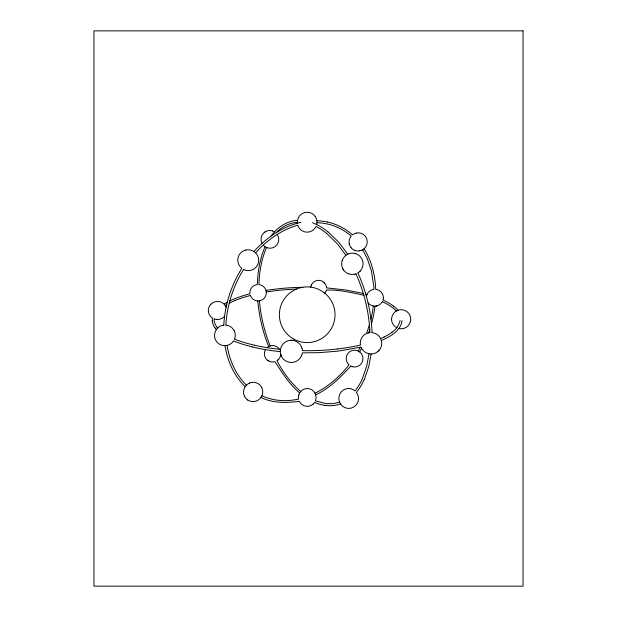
<?xml version="1.0" encoding="UTF-8"?>
<svg xmlns="http://www.w3.org/2000/svg" width="617" height="617" viewBox="0 0 617 617"><rect width="100%" height="100%" fill="white"/><g stroke="black" fill="none" stroke-linecap="round" stroke-linejoin="round"><path stroke-width="0.93" d="M391.502 318.68L391.494 319.267A9.517 9.517 0 0 0 396.924 327.712L399.693 322.275A10.875 10.875 0 0 0 400.001 320.485M402.053 320.609C400.803 331.067 389.967 336.612 381.375 340.569M358.462 399.469L358.492 398.929A10.08 10.08 0 0 0 356.402 392.435A56.579 56.579 0 0 0 364.308 379.301M369.051 353.765L366.645 366.39L362.295 378.892A55.083 55.083 0 0 1 355.477 390.391L354.991 390.939A9.895 9.895 0 0 0 349.785 388.617M371.172 353.965L368.75 366.668L364.369 379.332M310.729 287.121L310.883 286.319A7.998 7.998 0 0 1 326.532 287.082L326.601 287.669M298.813 395.119L298.89 394.841A8.954 8.954 0 0 1 300.757 391.502L301.489 390.777A8.715 8.715 0 0 1 307.521 388.563M369.436 324.881L366.529 333.558M342.196 260.474L341.949 261.323A10.605 10.605 0 0 0 349.014 274.033M369.776 329.424L368.573 332.872M301.721 355.338L301.566 355.716M311.269 285.17L311.454 284.761M264.994 246.707L261.963 254.728L259.418 264.685L258.014 273.755L257.274 284.584L255.716 284.892A8.16 8.16 0 0 0 249.877 293.029L249.947 293.808A121.858 121.858 0 0 0 234.136 298.937L229.794 300.926M266.536 247.54C261.384 259.171 259.317 271.943 258.932 284.584A8.26 8.26 0 0 1 266.012 290.445L268.21 290.098A256.07 256.07 0 0 1 302.762 287.306M281.46 346.561L281.205 347.124A11.137 11.137 0 0 0 280.434 350.04L280.349 351.621A215.827 215.827 0 0 1 257.389 348.135L252.191 346.931M360.336 347.286L358.284 351.019M361.647 348.404L359.711 351.906M233.388 341.294L233.619 340.954A122.667 122.667 0 0 0 252.206 346.854M271.048 236.095C277.11 227.465 286.751 220.901 297.487 220.408M224.503 316.336L223.971 316.891A9.263 9.263 0 0 1 214.3 318.92M300.757 391.502C290.862 383.072 283.072 372.198 276.94 360.721A8.26 8.26 0 0 0 280.758 354.413L281.128 355.515M255.608 252.877C266.899 240.183 281.313 229.871 297.772 225.19A10.003 10.003 0 0 0 298.451 226.848L299.291 228.19M253.988 251.551C266.359 237.645 282.509 226.493 300.841 222.344M378.938 350.549L377.959 351.482M360.151 271.102L359.734 271.526M278.568 359.372L278.036 359.896M223.855 325.174L222.544 325.398A10.535 10.535 0 0 0 217.678 328.059L216.945 328.846A10.211 10.211 0 0 0 218.68 343.715L219.151 344.008A10.474 10.474 0 0 0 233.349 341.301M313.166 404.066L313.59 403.649A8.985 8.985 0 0 0 314.593 402.338A41.246 41.246 0 0 0 324.951 405.392M313.081 404.135L312.788 404.39A8.707 8.707 0 0 1 302.423 404.899L302.176 404.706A8.854 8.854 0 0 1 299.338 401.251C287.584 402.963 272.753 403.41 260.968 397.471M392.142 332.177L389.52 333.982A57.628 57.628 0 0 1 384.106 336.982M264.971 231.938L265.734 231.491M211.022 304.112A9.224 9.224 0 0 1 225.19 305.446L226.724 304.528M224.256 303.95L227.287 302.207M229.215 303.155L234.822 300.556M315.665 394.834C329.586 388.471 341.139 376.702 350.826 366.004M314.994 393.206C328.398 386.604 339.898 376.524 349.052 364.786A8.214 8.214 0 0 1 348.744 364.493L347.88 363.49A8.407 8.407 0 0 1 347.641 353.811A8.399 8.399 0 0 1 361.307 353.587A8.383 8.383 0 0 1 350.78 366.074M384.106 336.99L380.627 338.594M356.078 273.84L354.513 274.303M355.909 273.902L355.955 273.886A157.805 157.805 0 0 1 369.892 332.656M339.635 402.176L333.003 403.665L326.169 403.641L315.981 400.988L315.434 400.757L315.819 399.507A8.985 8.985 0 0 0 312.665 390.399L311.901 389.89A8.707 8.707 0 0 0 308.307 388.625L307.575 388.571M377.018 305.893L376.208 306.071M270.755 345.782L270.454 345.859A8.26 8.26 0 0 0 267.269 347.548M245.79 250.062L246.9 249.87A10.512 10.512 0 0 1 251.481 250.332A10.412 10.412 0 0 1 252.739 250.841A10.574 10.574 0 0 1 258.438 257.952L258.562 258.531A10.381 10.381 0 0 1 245.296 270.215L243.7 269.583A10.42 10.42 0 0 1 243.376 269.413M356.379 233.064L356.688 233.002A8.954 8.954 0 0 1 364.608 235.493L365.195 236.164A8.97 8.97 0 0 1 367.03 240.106L367.1 240.499A9.132 9.132 0 0 1 366.745 244.648A9.201 9.201 0 0 1 362.11 250.039M270.963 345.736L271.287 345.674A8.168 8.168 0 0 1 279.486 349.299M359.773 250.834L359.395 250.903A9.008 9.008 0 0 1 354.775 250.386A8.9 8.9 0 0 1 351.451 248.088L351.281 247.895M315.31 216.544A9.841 9.841 0 0 0 297.34 222.282L295.373 222.552A30.511 30.511 0 0 0 281.792 227.897L280.966 228.46A37.514 37.514 0 0 0 276.339 232.563M290.846 340.322L292.026 340.322M217.022 319.498L216.613 319.467M326.609 287.884L345.775 289.982L363.359 293.453M372.09 332.671L373.131 332.833A10.844 10.844 0 0 1 378.499 335.687A10.828 10.828 0 0 1 380.481 338.317A10.69 10.69 0 0 1 378.931 350.61M254.397 345.227L259.61 346.345A218.619 218.619 0 0 0 280.527 349.392M352.654 366.691L351.806 366.436M363.899 295.304C351.906 292.489 337.507 289.466 326.401 290.067A7.898 7.898 0 0 1 326.1 291.07L325.969 291.394A7.998 7.998 0 0 1 324.874 293.222M365.804 294.085L367.038 294.425M355.23 253.502L355.847 253.687M355.554 250.649L355.076 250.494M272.583 230.935L272.19 230.812A8.738 8.738 0 0 0 262.341 234.676L261.955 235.385A8.908 8.908 0 0 0 261.978 243.214M234.591 339.072L235.486 339.435M261.909 395.798C273.323 401.042 286.473 401.852 298.636 399.045A9 9 0 0 1 298.813 395.119M268.264 360.814L267.539 360.313M247.733 400.04L247.324 399.747M327.897 231.73L338.856 242.319L347.787 254.165M326.617 233.349L337.214 243.638L345.898 255.176M241.602 268.225L241.301 267.955A10.551 10.551 0 0 1 240.244 266.868L239.697 266.151A10.412 10.412 0 0 1 245.774 249.993M299.731 392.921C289.334 384.561 281.63 371.796 274.966 361.639A8.175 8.175 0 0 1 265.495 349.662M324.156 282.463L324.534 282.856M245.196 386.682C233.997 375.853 227.465 360.914 225.004 345.682M246.453 385.155C235.686 374.627 229.431 360.166 227.064 345.443M396.222 311.014L395.235 309.989A30.272 30.272 0 0 0 392.613 307.721L390.808 306.394A58.16 58.16 0 0 0 382.347 301.721M263.228 245.126L263.467 245.396A8.931 8.931 0 0 0 267.269 247.818M216.328 329.663L215.086 328.097M217.639 328.105L216.629 326.809M343.553 269.999L342.905 268.958M315.233 216.598L315.765 217.477A10.049 10.049 0 0 1 316.675 224.588M364.099 248.697C371.588 260.86 375.159 275.136 375.707 289.327A8.592 8.592 0 0 1 377.218 289.62L377.581 289.728A8.43 8.43 0 0 1 383.365 298.011M362.642 249.754L367.285 258.67L371.388 270.84L373.848 286.612L373.995 289.334L372.93 289.512A8.476 8.476 0 0 0 366.452 296.399M234.267 330.835L234.599 331.591M261.824 387.692L261.955 387.97A9.756 9.756 0 0 1 252.291 401.59A9.425 9.425 0 0 1 244.594 396.507L244.432 396.168M244.355 395.991L244.224 395.682A9.648 9.648 0 0 1 243.568 391.51A9.887 9.887 0 0 1 249.569 383.041M226.123 307.251L225.922 306.772A9.016 9.016 0 0 0 225.19 305.446M250.332 295.42L250.633 296.168A8.268 8.268 0 0 0 259.896 300.757M250.348 295.474L250.363 295.52A119.035 119.035 0 0 0 234.807 300.51M297.363 223.153L297.325 222.459M358.423 399.662A9.733 9.733 0 0 1 348.574 408.423L347.841 408.338A9.849 9.849 0 0 1 343.692 406.935A10.057 10.057 0 0 1 342.636 406.202A10.088 10.088 0 0 1 338.88 398.135A9.764 9.764 0 0 1 349.793 388.563M225.953 325.159A10.404 10.404 0 0 1 230.218 326.509L230.295 326.555A10.18 10.18 0 0 1 234.637 338.941M351.212 247.849A9.008 9.008 0 0 1 349.268 243.985M349.345 244.047A9.139 9.139 0 0 1 349.168 243.029A9.124 9.124 0 0 1 349.615 239.064L349.77 238.648A9.216 9.216 0 0 1 350.795 236.758L351.25 236.164L349.978 235.077A53.486 53.486 0 0 0 327.55 224.033A55.954 55.954 0 0 0 316.945 222.737M356.348 233.087A9.139 9.139 0 0 0 352.538 234.892A55.569 55.569 0 0 0 327.588 222.051M277.195 234.445A9.108 9.108 0 0 1 277.758 235.416A8.931 8.931 0 0 1 277.966 243.021A8.754 8.754 0 0 1 267.408 247.872M272.591 230.974A8.931 8.931 0 0 1 274.534 231.892M225.876 325.151A117.284 117.284 0 0 1 243.568 269.536M326.586 233.38A57.628 57.628 0 0 0 316.004 226.485A9.803 9.803 0 0 1 304.736 231.892L304.004 231.637A9.841 9.841 0 0 1 299.384 228.313M293.993 339.211A27.626 27.626 0 0 0 320.454 339.211A28.127 28.127 0 0 0 331.676 327.982A27.626 27.626 0 0 0 335.054 314.739A27.626 27.626 0 0 0 331.676 301.497A28.127 28.127 0 0 0 320.454 290.275A27.626 27.626 0 0 0 293.962 290.268A28.127 28.127 0 0 0 282.74 301.497A27.626 27.626 0 0 0 279.37 314.739A27.626 27.626 0 0 0 282.74 327.982A28.127 28.127 0 0 0 293.97 339.203M249.546 383.072A9.61 9.61 0 0 1 253.734 382.316L254.358 382.37A9.425 9.425 0 0 1 261.832 387.7M354.598 274.195A10.666 10.666 0 0 1 349.322 273.971M342.196 260.474A10.813 10.813 0 0 1 350.51 253.294A10.69 10.69 0 0 1 361.631 258.4L361.724 258.608A10.666 10.666 0 0 1 363.043 264.122A10.751 10.751 0 0 1 358.037 272.845M357.891 272.93A159.063 159.063 0 0 1 372.043 332.671M280.249 351.567A11.106 11.106 0 0 0 302.153 353.95L302.353 352.885L319.452 352.639L337.784 351.158L361.038 347.124L361.5 348.135A10.767 10.767 0 0 0 377.851 351.597M281.36 346.53A11.106 11.106 0 0 1 301.983 348.173M302.006 348.243A11.183 11.183 0 0 1 302.345 349.808L302.438 350.664A264.978 264.978 0 0 0 337.514 348.983M210.952 304.119A9.008 9.008 0 0 0 208.345 311.022A9.024 9.024 0 0 0 212.464 318.002L212.348 318.788A11.8 11.8 0 0 0 212.302 320.771M396.947 327.758A27.935 27.935 0 0 1 392.127 332.147M391.618 318.68A9.563 9.563 0 0 1 402.284 309.734A9.563 9.563 0 0 1 410.575 320.925A9.563 9.563 0 0 1 398.898 328.514M362.148 249.993A9.132 9.132 0 0 1 359.804 250.787M223.778 325.167A119.012 119.012 0 0 1 241.818 268.364M337.507 348.929A204.312 204.312 0 0 0 360.459 345.065A10.659 10.659 0 0 1 360.297 342.844L360.374 341.895A10.574 10.574 0 0 1 363.351 335.764L363.837 335.301A10.674 10.674 0 0 1 369.784 332.671M216.729 326.725A11.461 11.461 0 0 1 214.138 318.92M266.02 290.445A8.191 8.191 0 0 1 260.104 300.71M383.35 298.111A8.399 8.399 0 0 1 383.018 300.086A56.749 56.749 0 0 1 393.561 306.101M312.426 222.683A56.024 56.024 0 0 1 327.82 231.815M340.576 403.965A32.616 32.616 0 0 1 324.966 405.33M382.363 301.69A8.515 8.515 0 0 1 368.974 303.795A8.399 8.399 0 0 1 368.094 302.878M215.156 328.043A14.23 14.23 0 0 1 212.217 320.778M254.412 345.15A126.369 126.369 0 0 1 235.463 339.497M270.146 345.944A160.543 160.543 0 0 1 259.425 300.849M316.853 220.77A58.013 58.013 0 0 1 327.581 222.074M373.324 306.047A114.238 114.238 0 0 1 370.979 319.066M268.642 346.6A162.927 162.927 0 0 1 257.783 300.942M393.507 306.179A30.588 30.588 0 0 1 397.988 310.212M375.013 306.179A117.323 117.323 0 0 1 371.496 323.763M266.305 292.011A245.034 245.034 0 0 1 296.53 289.072M523.046 30.85L93.954 30.85L93.954 586.15L523.046 586.15L523.046 30.85"/></g></svg>
